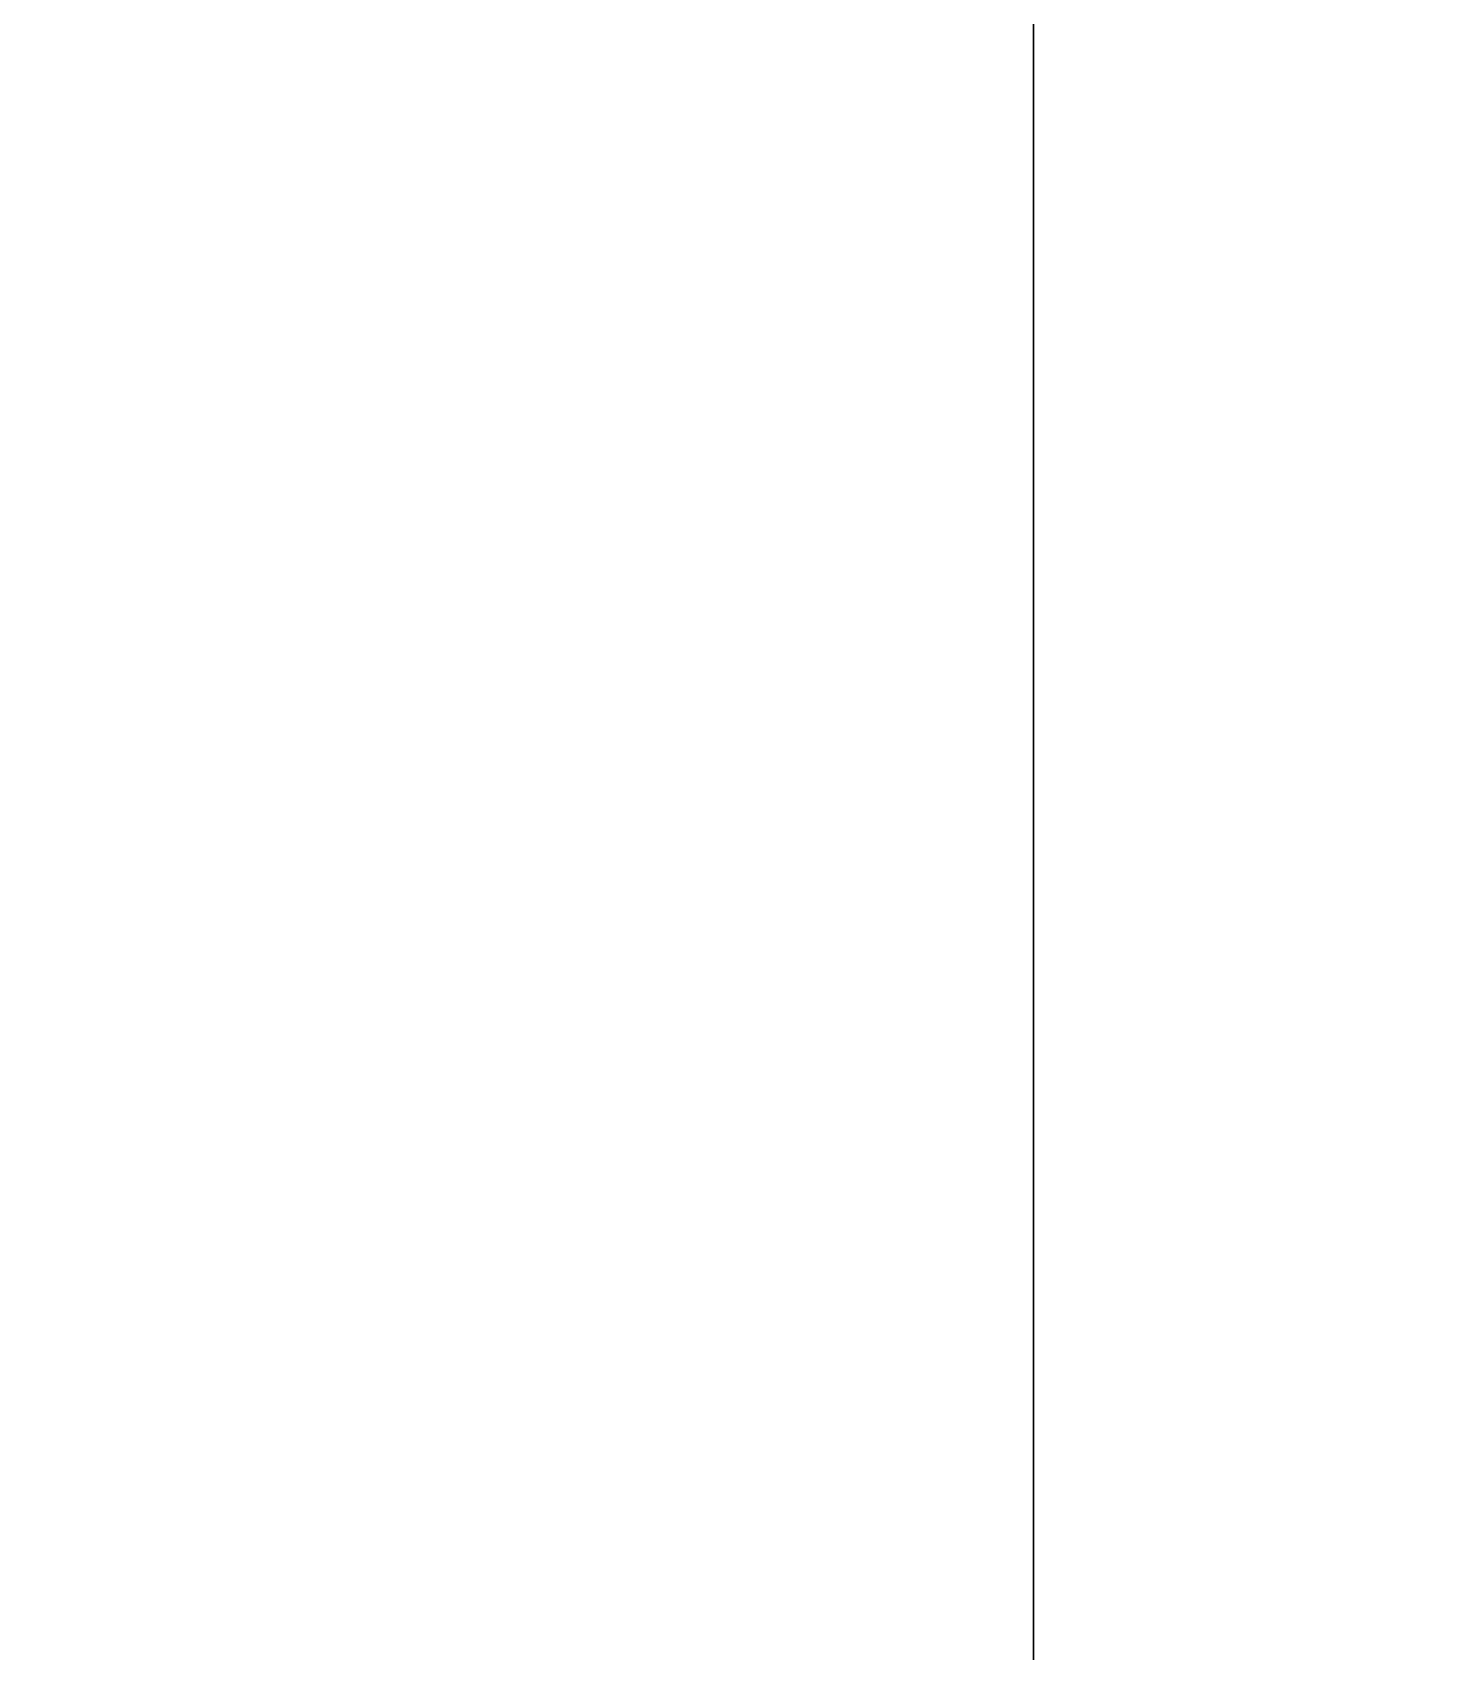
# Model space of a CAD drawing. Extents: x 0 to 4068, y -4475 to 0.
# Drawn here: x 2205.6 to 2343.7, y -2549 to -2391.5 of the extents above; entities that cross this region are included whole.
import ezdxf

# ---------------------------------------------------------------- set-up
doc = ezdxf.new("R2010")
doc.units = 0
for name, color, linetype in [('LAYER0', 7, 'CONTINUOUS'), ('LAYER11', 7, 'CONTINUOUS'), ('LAYER5', 7, 'CONTINUOUS'), ('LAYER6', 7, 'CONTINUOUS'), ('LAYER9', 7, 'CONTINUOUS')]:
    doc.layers.add(name, color=color, linetype=linetype)

msp = doc.modelspace()

# ---------------------------------------------------------------- linework, layer by layer
at = {"layer": 'LAYER0', "invisible_edges": 1}
for points in [[(4068, 0), (0, -4475), (0, 0), (4068, 0)], [(0, -4475), (4068, 0), (4068, -4475), (0, -4475)]]:
    msp.add_3dface(points, dxfattribs=at)
at = {"layer": 'LAYER11', "invisible_edges": 1}
for points in [[(2153, -150, 2415), (2303, -2754, 2415), (2303, 0, 2415), (2153, -150, 2415)], [(2303, -2754, 2415), (2153, -150, 2415), (2153, -2886, 2415), (2303, -2754, 2415)]]:
    msp.add_3dface(points, dxfattribs=at)
at = {"layer": 'LAYER5', "invisible_edges": 1}
for points in [[(4068, -4475, 5), (0, 0, 5), (0, -4475, 5), (4068, -4475, 5)], [(0, 0, 5), (4068, -4475, 5), (4068, 0, 5), (0, 0, 5)]]:
    msp.add_3dface(points, dxfattribs=at)
at = {"layer": 'LAYER6', "invisible_edges": 1}
for points in [[(2303, 0, 5), (2153, -2886, 5), (2153, -150, 5), (2303, 0, 5)], [(2153, -2886, 5), (2303, 0, 5), (2303, -2754, 5), (2153, -2886, 5)]]:
    msp.add_3dface(points, dxfattribs=at)
at = {"layer": 'LAYER9', "invisible_edges": 1}
for points in [[(2303, 0, 5), (2303, -2754, 2415), (2303, -2754, 5), (2303, 0, 5)], [(2303, -2754, 2415), (2303, 0, 5), (2303, 0, 2415), (2303, -2754, 2415)]]:
    msp.add_3dface(points, dxfattribs=at)

doc.saveas('drawing.dxf')
